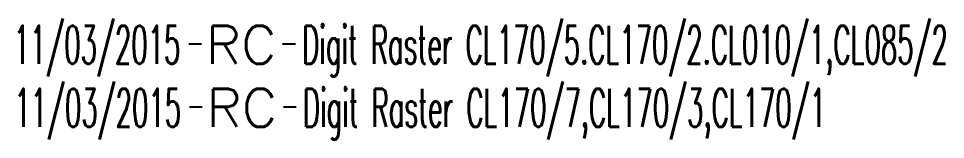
# Model space of a CAD drawing. Header units: millimetres. Extents: x 150998 to 151977, y 126997 to 128005.
# Drawn here: x 151441.12 to 151477.57, y 127510.51 to 127515.28 of the extents above; entities that cross this region are included whole.
import ezdxf
from ezdxf.enums import TextEntityAlignment as Align

# ---------------------------------------------------------------- set-up
doc = ezdxf.new("R2010")
doc.units = ezdxf.units.MM
doc.layers.get('0').update_dxf_attribs({"linetype": 'CONTINUOUS'})
doc.layers.add('L_910', color=7, linetype='CONTINUOUS')
doc.styles.get("Standard").update_dxf_attribs({"font": 'romans.shx', "width": 0.85})

# ---------------------------------------------------------------- blocks, each defined once
blk = doc.blocks.new('GIS_MODF')
at = {"color": 0, "linetype": 'Continuous', "flags": 128}
for points in [[(-2.176, -0.014), (-1.676, -0.014)], [(1.519, -0.014), (2.019, -0.014)]]:
    blk.add_lwpolyline(points, dxfattribs=at)
at = {"color": 0, "linetype": 'Continuous', "width": 0.5}
blk.add_attdef('DATE', text='', height=1.5, dxfattribs=at).set_placement((-2.502, -0.798), align=Align.RIGHT)
at = {"color": 0, "linetype": 'Continuous', "width": 1.771291}
blk.add_attdef('USER', text='', height=1.5, dxfattribs=at).set_placement((-1.507, -0.798), (1.276, -0.798), align=Align.FIT)
at = {"color": 0, "linetype": 'Continuous', "width": 0.5}
blk.add_attdef('DESC', (2.289, -0.798), '', height=1.5, dxfattribs=at)

msp = doc.modelspace()

# ---------------------------------------------------------------- block references
at = {"layer": 'L_910'}
ref = msp.add_blockref('GIS_MODF', (151449.988, 127514.296), dxfattribs=at)
ref.add_attrib('DATE', '11/03/2015', dxfattribs={"layer": '0', "color": 0, "linetype": 'Continuous', "height": 1.5, "width": 0.5}).set_placement((151447.486, 127513.497), align=Align.RIGHT)
ref.add_attrib('USER', 'RC', dxfattribs={"layer": '0', "color": 0, "linetype": 'Continuous', "height": 1.5, "width": 0.99919}).set_placement((151448.481, 127513.497), (151451.264, 127513.497), align=Align.FIT)
ref.add_attrib('DESC', 'Digit Raster CL170/5.CL170/2.CL010/1,CL085/2', (151452.277, 127513.497), dxfattribs={"layer": '0', "color": 0, "linetype": 'Continuous', "height": 1.5, "width": 0.5})
ref = msp.add_blockref('GIS_MODF', (151450.017, 127511.805), dxfattribs=at)
ref.add_attrib('DATE', '11/03/2015', dxfattribs={"layer": '0', "color": 0, "linetype": 'Continuous', "height": 1.5, "width": 0.5}).set_placement((151447.515, 127511.007), align=Align.RIGHT)
ref.add_attrib('USER', 'RC', dxfattribs={"layer": '0', "color": 0, "linetype": 'Continuous', "height": 1.5, "width": 0.99919}).set_placement((151448.51, 127511.007), (151451.294, 127511.007), align=Align.FIT)
ref.add_attrib('DESC', 'Digit Raster CL170/7,CL170/3,CL170/1', (151452.306, 127511.007), dxfattribs={"layer": '0', "color": 0, "linetype": 'Continuous', "height": 1.5, "width": 0.5})

doc.saveas('drawing.dxf')
